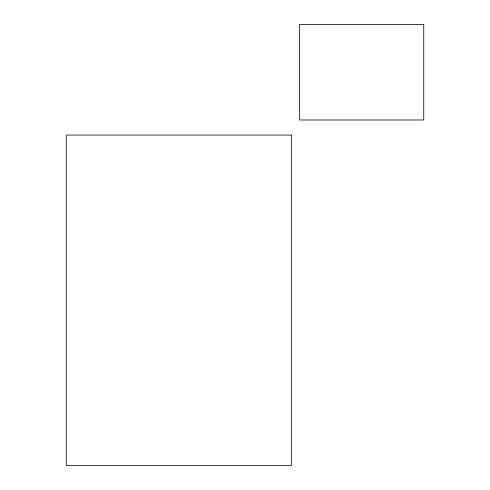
<?xml version="1.0" encoding="UTF-8"?>
<svg xmlns="http://www.w3.org/2000/svg" width="490" height="490" viewBox="0 0 490 490"><rect width="100%" height="100%" fill="white"/><g stroke="black" fill="none" stroke-linecap="round" stroke-linejoin="round"><path stroke-width="0.73" d="M423.74 24.5L299.445 24.5L299.445 119.995L423.74 119.995L423.74 24.5M291.336 135.069L66.26 135.069L66.26 465.5L291.336 465.5L291.336 135.069"/></g></svg>
